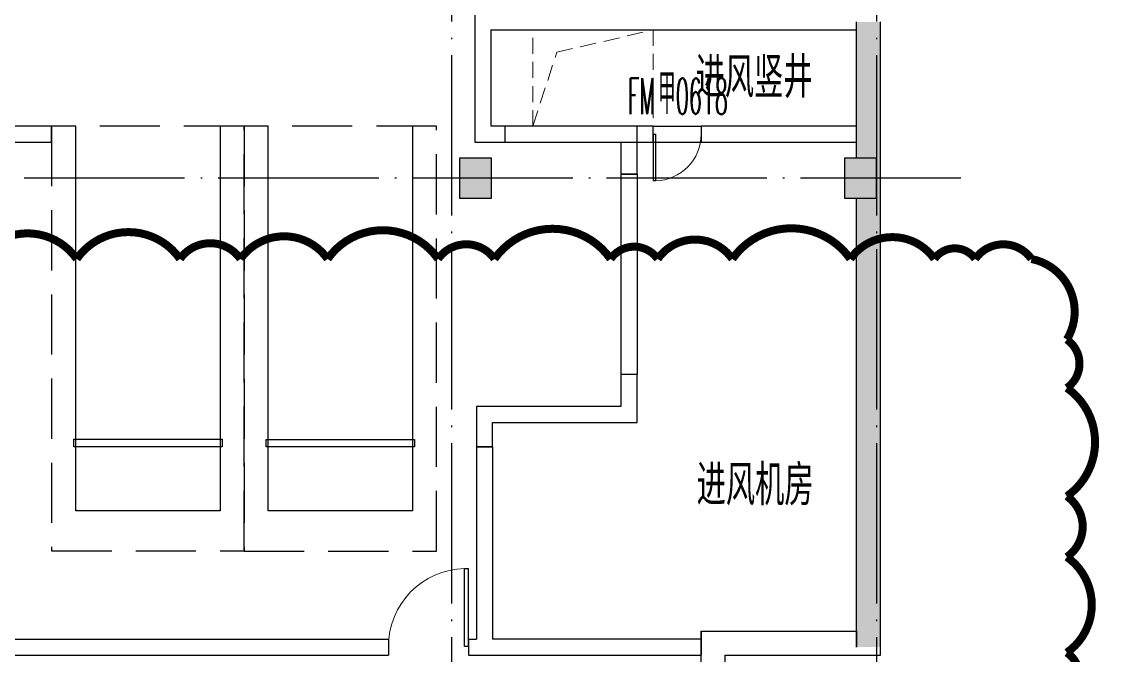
# Model space of a CAD drawing. Header units: millimetres. Extents: x 1337745 to 1642153, y -192803 to 266425.
# Drawn here: x 1536491 to 1550149, y 97658 to 105558 of the extents above; entities that cross this region are included whole.
import ezdxf

# ---------------------------------------------------------------- set-up
doc = ezdxf.new("R2010")
doc.units = ezdxf.units.MM
doc.header["$LTSCALE"] = 1000
doc.header["$MEASUREMENT"] = 0
for name, pattern in [('( Hidden )', [0.375, 0.25, -0.125]), ('__附着_A09-停车位、行车流线模块_TEN24RUY_设计区$0$DASH', [0.35, 0.25, -0.1]), ('DOTE', [2.42, 2, -0.2, 0.02, -0.2])]:
    doc.linetypes.add(name, pattern=pattern)
for name, color, linetype in [('__附着_A09-停车位、行车流线模块_TEN24RUY_设计区$0$STD-PARK', 103, '__附着_A09-停车位、行车流线模块_TEN24RUY_设计区$0$DASH'), ('A-PUB_DIM', 3, 'Continuous'), ('COLUMN', 2, 'Continuous'), ('DOOR_FIRE', 4, 'Continuous'), ('DOOR_FIRE_TEXT', 7, 'Continuous'), ('DOTE', 16, 'DOTE'), ('PUB_HATCH', 8, 'Continuous'), ('PUB_TEXT', 7, 'Continuous'), ('WALL', 2, 'Continuous'), ('WALL1', 51, 'Continuous'), ('WINDOW', 4, 'Continuous'), ('剪力墙', 6, 'Continuous'), ('砖墙', 30, 'Continuous')]:
    doc.layers.add(name, color=color, linetype=linetype)
doc.layers.add('投影线-细虚线', color=15, linetype='Continuous', lineweight=0)
doc.styles.add('_TCH_DIM_T3', font='SIMPLEX', dxfattribs={"width": 0.705882, "bigfont": 'GBCBIG'})
doc.styles.add('_TCH_WINDOW', font='SIMPLEX.shx', dxfattribs={"width": 0.6, "height": 3.5, "bigfont": 'GBCBIG.shx'})
doc.styles.get("Standard").update_dxf_attribs({"font": 'GBENOR', "bigfont": 'GBCBIG'})
doc.dimstyles.new('_TCH_ARCH&&50', dxfattribs={"dimtxt": 148.75, "dimasz": 50, "dimexe": 125, "dimexo": 150, "dimgap": 50, "dimtad": 1, "dimdec": 0, "dimzin": 0, "dimdsep": 46, "dimtxsty": '_TCH_DIM_T3', "dimblk": 'ARCHTICK', "dimcen": 0.09, "dimclrt": 7, "dimazin": 2, "dimtfac": 1, "dimtdec": 0, "dimtix": 1, "dimtmove": 2, "dimatfit": 3, "dimfxl": 1, "dimtolj": 1, "dimtzin": 0, "dimarcsym": 0})

# ---------------------------------------------------------------- blocks, each defined once
blk = doc.blocks.new('_ArchTick')
at = {"color": 0, "linetype": 'ByBlock', "const_width": 0.4}
blk.add_lwpolyline([(-0.5, -0.5), (0.5, 0.5)], dxfattribs=at)
blk = doc.blocks.new('*D57')
at = {"layer": 'A-PUB_DIM', "color": 0, "lineweight": -2, "transparency": 16777216}
for p, q in [((3059233, -674133), (3059277, -673742)), ((3059332, -674144), (3059376, -673753)), ((3059263, -673866), (3059213, -673860)), ((3059263, -673866), (3059362, -673877)), ((3059362, -673877), (3059412, -673883))]:
    blk.add_line(p, q, dxfattribs=at)
at = {"layer": 'Defpoints', "color": 0, "transparency": 16777216}
for p in [(3059362, -673877), (3059216, -674282), (3059315, -674293)]:
    blk.add_point(p, dxfattribs=at)
at = {"layer": 'A-PUB_DIM', "color": 0, "lineweight": -2, "transparency": 16777216, "xscale": 50, "yscale": 50, "zscale": 50}
for p, rotation in [((3059263, -673866), 353.5415813662658), ((3059362, -673877), 173.5415813662658)]:
    blk.add_blockref('_ArchTick', p, dxfattribs=dict(at, rotation=rotation))
at = {"layer": 'A-PUB_DIM', "color": 7, "transparency": 16777216, "insert": (3059552, -673760), "char_height": 148.8, "attachment_point": 5, "rotation": 353.5416, "style": '_TCH_DIM_T3'}
blk.add_mtext('\\A1;100', dxfattribs=at)
blk = doc.blocks.new('*D58')
at = {"layer": 'A-PUB_DIM', "color": 0, "lineweight": -2, "transparency": 16777216}
for p, q in [((3058040, -673998), (3058084, -673607)), ((3058070, -673731), (3059263, -673866)), ((3059233, -674133), (3059277, -673742))]:
    blk.add_line(p, q, dxfattribs=at)
at = {"layer": 'Defpoints', "color": 0, "transparency": 16777216}
for p in [(3059263, -673866), (3058023, -674147), (3059216, -674282)]:
    blk.add_point(p, dxfattribs=at)
at = {"layer": 'A-PUB_DIM', "color": 0, "lineweight": -2, "transparency": 16777216, "xscale": 50, "yscale": 50, "zscale": 50}
for p, rotation in [((3058070, -673731), 173.5415813662053), ((3059263, -673866), 353.5415813662053)]:
    blk.add_blockref('_ArchTick', p, dxfattribs=dict(at, rotation=rotation))
at = {"layer": 'A-PUB_DIM', "color": 7, "transparency": 16777216, "insert": (3058681, -673675), "char_height": 148.8, "attachment_point": 5, "rotation": 353.5416, "style": '_TCH_DIM_T3'}
blk.add_mtext('\\A1;1200', dxfattribs=at)
blk = doc.blocks.new('*D59')
at = {"layer": 'A-PUB_DIM', "color": 0, "lineweight": -2, "transparency": 16777216}
for p, q in [((3057543, -673941), (3057588, -673550)), ((3057574, -673675), (3058070, -673731)), ((3058040, -673998), (3058084, -673607))]:
    blk.add_line(p, q, dxfattribs=at)
at = {"layer": 'Defpoints', "color": 0, "transparency": 16777216}
for p in [(3058070, -673731), (3057527, -674090), (3058023, -674147)]:
    blk.add_point(p, dxfattribs=at)
at = {"layer": 'A-PUB_DIM', "color": 0, "lineweight": -2, "transparency": 16777216, "xscale": 50, "yscale": 50, "zscale": 50}
for p, rotation in [((3057574, -673675), 173.5415813662127), ((3058070, -673731), 353.5415813662127)]:
    blk.add_blockref('_ArchTick', p, dxfattribs=dict(at, rotation=rotation))
at = {"layer": 'A-PUB_DIM', "color": 7, "transparency": 16777216, "insert": (3057836, -673579), "char_height": 148.8, "attachment_point": 5, "rotation": 353.5416, "style": '_TCH_DIM_T3'}
blk.add_mtext('\\A1;500', dxfattribs=at)
blk = doc.blocks.new('*D60')
at = {"layer": 'A-PUB_DIM', "color": 0, "lineweight": -2, "transparency": 16777216}
for p, q in [((3057444, -673930), (3057488, -673539)), ((3057543, -673941), (3057588, -673550)), ((3057474, -673663), (3057425, -673658)), ((3057474, -673663), (3057574, -673675)), ((3057574, -673675), (3057623, -673680))]:
    blk.add_line(p, q, dxfattribs=at)
at = {"layer": 'Defpoints', "color": 0, "transparency": 16777216}
for p in [(3057574, -673675), (3057427, -674079), (3057527, -674090)]:
    blk.add_point(p, dxfattribs=at)
at = {"layer": 'A-PUB_DIM', "color": 0, "lineweight": -2, "transparency": 16777216, "xscale": 50, "yscale": 50, "zscale": 50}
for p, rotation in [((3057474, -673663), 353.5415813662357), ((3057574, -673675), 173.5415813662357)]:
    blk.add_blockref('_ArchTick', p, dxfattribs=dict(at, rotation=rotation))
at = {"layer": 'A-PUB_DIM', "color": 7, "transparency": 16777216, "insert": (3057508, -673806), "char_height": 148.8, "attachment_point": 5, "rotation": 353.5416, "style": '_TCH_DIM_T3'}
blk.add_mtext('\\A1;100', dxfattribs=at)
blk = doc.blocks.new('*D61')
at = {"layer": 'A-PUB_DIM', "color": 0, "lineweight": -2, "transparency": 16777216}
for p, q in [((3056550, -673829), (3056594, -673438)), ((3056580, -673562), (3057474, -673663)), ((3057444, -673930), (3057488, -673539))]:
    blk.add_line(p, q, dxfattribs=at)
at = {"layer": 'Defpoints', "color": 0, "transparency": 16777216}
for p in [(3057474, -673663), (3056533, -673978), (3057427, -674079)]:
    blk.add_point(p, dxfattribs=at)
at = {"layer": 'A-PUB_DIM', "color": 0, "lineweight": -2, "transparency": 16777216, "xscale": 50, "yscale": 50, "zscale": 50}
for p, rotation in [((3056580, -673562), 173.5415813662182), ((3057474, -673663), 353.5415813662182)]:
    blk.add_blockref('_ArchTick', p, dxfattribs=dict(at, rotation=rotation))
at = {"layer": 'A-PUB_DIM', "color": 7, "transparency": 16777216, "insert": (3057041, -673489), "char_height": 148.8, "attachment_point": 5, "rotation": 353.5416, "style": '_TCH_DIM_T3'}
blk.add_mtext('\\A1;900', dxfattribs=at)
blk = doc.blocks.new('*D62')
at = {"layer": 'A-PUB_DIM', "color": 0, "lineweight": -2, "transparency": 16777216}
for p, q in [((3032305, -671084), (3032349, -670693)), ((3032404, -671096), (3032448, -670705)), ((3032335, -670818), (3032434, -670829))]:
    blk.add_line(p, q, dxfattribs=at)
at = {"layer": 'Defpoints', "color": 0, "transparency": 16777216}
for p in [(3032434, -670829), (3032288, -671233), (3032387, -671245)]:
    blk.add_point(p, dxfattribs=at)
at = {"layer": 'A-PUB_DIM', "color": 0, "lineweight": -2, "transparency": 16777216, "xscale": 50, "yscale": 50, "zscale": 50}
for p, rotation in [((3032335, -670818), 173.5415813662658), ((3032434, -670829), 353.5415813662658)]:
    blk.add_blockref('_ArchTick', p, dxfattribs=dict(at, rotation=rotation))
at = {"layer": 'A-PUB_DIM', "color": 7, "transparency": 16777216, "insert": (3032176, -670661), "char_height": 148.8, "attachment_point": 5, "rotation": 353.5416, "style": '_TCH_DIM_T3'}
blk.add_mtext('\\A1;100', dxfattribs=at)
blk = doc.blocks.new('*D63')
at = {"layer": 'A-PUB_DIM', "color": 0, "lineweight": -2, "transparency": 16777216}
for p, q in [((3032404, -671096), (3032448, -670705)), ((3032434, -670829), (3033627, -670964)), ((3033596, -671231), (3033641, -670840))]:
    blk.add_line(p, q, dxfattribs=at)
at = {"layer": 'Defpoints', "color": 0, "transparency": 16777216}
for p in [(3033627, -670964), (3032387, -671245), (3033579, -671380)]:
    blk.add_point(p, dxfattribs=at)
at = {"layer": 'A-PUB_DIM', "color": 0, "lineweight": -2, "transparency": 16777216, "xscale": 50, "yscale": 50, "zscale": 50}
for p, rotation in [((3032434, -670829), 173.5415813662163), ((3033627, -670964), 353.5415813662163)]:
    blk.add_blockref('_ArchTick', p, dxfattribs=dict(at, rotation=rotation))
at = {"layer": 'A-PUB_DIM', "color": 7, "transparency": 16777216, "insert": (3033044, -670773), "char_height": 148.8, "attachment_point": 5, "rotation": 353.5416, "style": '_TCH_DIM_T3'}
blk.add_mtext('\\A1;1200', dxfattribs=at)
blk = doc.blocks.new('*D64')
at = {"layer": 'A-PUB_DIM', "color": 0, "lineweight": -2, "transparency": 16777216}
for p, q in [((3033596, -671231), (3033641, -670840)), ((3033627, -670964), (3034123, -671020)), ((3034093, -671287), (3034137, -670896))]:
    blk.add_line(p, q, dxfattribs=at)
at = {"layer": 'Defpoints', "color": 0, "transparency": 16777216}
for p in [(3034123, -671020), (3033579, -671380), (3034076, -671436)]:
    blk.add_point(p, dxfattribs=at)
at = {"layer": 'A-PUB_DIM', "color": 0, "lineweight": -2, "transparency": 16777216, "xscale": 50, "yscale": 50, "zscale": 50}
for p, rotation in [((3033627, -670964), 173.5415813662127), ((3034123, -671020), 353.5415813662127)]:
    blk.add_blockref('_ArchTick', p, dxfattribs=dict(at, rotation=rotation))
at = {"layer": 'A-PUB_DIM', "color": 7, "transparency": 16777216, "insert": (3033889, -670868), "char_height": 148.8, "attachment_point": 5, "rotation": 353.5416, "style": '_TCH_DIM_T3'}
blk.add_mtext('\\A1;500', dxfattribs=at)
blk = doc.blocks.new('*D65')
at = {"layer": 'A-PUB_DIM', "color": 0, "lineweight": -2, "transparency": 16777216}
for p, q in [((3034093, -671287), (3034137, -670896)), ((3034193, -671298), (3034237, -670907)), ((3034123, -671020), (3034223, -671031))]:
    blk.add_line(p, q, dxfattribs=at)
at = {"layer": 'Defpoints', "color": 0, "transparency": 16777216}
for p in [(3034223, -671031), (3034076, -671436), (3034176, -671447)]:
    blk.add_point(p, dxfattribs=at)
at = {"layer": 'A-PUB_DIM', "color": 0, "lineweight": -2, "transparency": 16777216, "xscale": 50, "yscale": 50, "zscale": 50}
for p, rotation in [((3034123, -671020), 173.5415813661032), ((3034223, -671031), 353.5415813661032)]:
    blk.add_blockref('_ArchTick', p, dxfattribs=dict(at, rotation=rotation))
at = {"layer": 'A-PUB_DIM', "color": 7, "transparency": 16777216, "insert": (3034158, -671162), "char_height": 148.8, "attachment_point": 5, "rotation": 353.5416, "style": '_TCH_DIM_T3'}
blk.add_mtext('\\A1;100', dxfattribs=at)
blk = doc.blocks.new('*D66')
at = {"layer": 'A-PUB_DIM', "color": 0, "lineweight": -2, "transparency": 16777216}
for p, q in [((3034193, -671298), (3034237, -670907)), ((3034223, -671031), (3035117, -671133)), ((3035087, -671399), (3035131, -671008))]:
    blk.add_line(p, q, dxfattribs=at)
at = {"layer": 'Defpoints', "color": 0, "transparency": 16777216}
for p in [(3035117, -671133), (3034176, -671447), (3035070, -671548)]:
    blk.add_point(p, dxfattribs=at)
at = {"layer": 'A-PUB_DIM', "color": 0, "lineweight": -2, "transparency": 16777216, "xscale": 50, "yscale": 50, "zscale": 50}
for p, rotation in [((3034223, -671031), 173.5415813662182), ((3035117, -671133), 353.5415813662182)]:
    blk.add_blockref('_ArchTick', p, dxfattribs=dict(at, rotation=rotation))
at = {"layer": 'A-PUB_DIM', "color": 7, "transparency": 16777216, "insert": (3034684, -670958), "char_height": 148.8, "attachment_point": 5, "rotation": 353.5416, "style": '_TCH_DIM_T3'}
blk.add_mtext('\\A1;900', dxfattribs=at)
blk = doc.blocks.new('__附着_A09-停车位、行车流线模块_TEN24RUY_设计区$0$停车位1')
at = {"layer": '__附着_A09-停车位、行车流线模块_TEN24RUY_设计区$0$STD-PARK', "linetype": '__附着_A09-停车位、行车流线模块_TEN24RUY_设计区$0$DASH', "ltscale": 3}
for p, q in [((-168810, -21850), (-171210, -21850)), ((-171210, -21850), (-171210, -27150)), ((-168810, -27150), (-168810, -21850)), ((-171210, -27150), (-168810, -27150))]:
    blk.add_line(p, q, dxfattribs=at)
at = {"layer": 'Defpoints', "color": 9, "linetype": 'ByBlock', "ltscale": 1200}
for p, q in [((-170910, -26650), (-170910, -21850)), ((-169110, -21850), (-169110, -26650)), ((-170935, -25850), (-170935, -25758)), ((-170935, -25758), (-169085, -25758)), ((-169085, -25758), (-169085, -25850)), ((-169085, -25850), (-170935, -25850)), ((-169110, -26650), (-170910, -26650))]:
    blk.add_line(p, q, dxfattribs=at)
blk = doc.blocks.new('A$C71264A39')
at = {"layer": '剪力墙'}
for p, q in [((-8400, 16900), (-9250, 16900)), ((-8400, 16700), (-8400, 16900)), ((-9050, 16700), (-8400, 16700))]:
    blk.add_line(p, q, dxfattribs=at)
for points in [[(-1100, 16900), (-2750, 16900), (-2750, 16700), (-1300, 16700), (-1300, 16300), (-1100, 16300), (-1100, 16900)], [(-3100, 13400), (-3100, 12900), (-2900, 12900), (-2900, 13200), (-1100, 13200), (-1100, 13800), (-1300, 13800)], [(-1300, 13800), (-1300, 13400), (-3100, 13400), (-3100, 13400)]]:
    blk.add_lwpolyline(points, dxfattribs=at)
blk = doc.blocks.new('_FZH')
blk.add_lwpolyline([(-0.5, -0.5), (0.5, -0.5), (0.5, 0.5), (-0.5, 0.5)], close=True)
at = {"layer": 'PUB_HATCH'}
blk.add_solid([(-0.5, -0.5), (0.5, -0.5), (-0.5, 0.5), (0.5, 0.5)], dxfattribs=at)
blk = doc.blocks.new('$DorLib2D$00000001')
for p, q in [((0.45, 0.975), (0.5, 0.975)), ((0.45, 0), (0.45, 0.975)), ((0.5, 0), (0.5, 0.975)), ((0.5, 0), (0.45, 0))]:
    blk.add_line(p, q)
at = {"lineweight": 13}
blk.add_arc((0.475, 0), 0.975, 91.4693, 180, dxfattribs=at)

msp = doc.modelspace()

# ---------------------------------------------------------------- hatches: boundary and pattern name
at = {"layer": 'PUB_HATCH'}
for points in [[(1546897.5, 104158.2), (1547197.5, 104158.2), (1547197.5, 105558.2), (1546897.5, 105558.2)], [(1546897.5, 103858.6), (1547147.5, 103858.6), (1547147.5, 103608.6), (1547197.5, 103608.6), (1547197.5, 104158.2), (1546897.5, 104158.2)], [(1547147.5, 103608.6), (1547147.5, 103358.6), (1546897.5, 103358.6), (1546897.5, 97758.2), (1547197.5, 97758.2), (1547197.5, 103608.6)]]:
    msp.add_hatch(color=256, dxfattribs=at).paths.add_polyline_path(points)

# ---------------------------------------------------------------- linework, layer by layer
at = {"layer": '__附着_A09-停车位、行车流线模块_TEN24RUY_设计区$0$STD-PARK', "color": 1, "const_width": 100}
msp.add_lwpolyline([(1535947.4, 102600.5, -0.5205671), (1537175.1, 102600.5, -0.5205671), (1538463.2, 102600.5, -0.5205671), (1539217.5, 102600.5, -0.5205671), (1540304, 102600.5, -0.5205671), (1541681.2, 102600.5, -0.5205671), (1542385, 102600.5, -0.5205671), (1543832.2, 102600.5, -0.5205671), (1544420.1, 102600.5, -0.5205671), (1545351.3, 102600.5, -0.5205671), (1546822.2, 102600.5, -0.5205671), (1547870.6, 102600.5, -0.5205671), (1548379.2, 102600.5, -0.5205671), (1549080.6, 102600.5, -0.5205671), (1549522.5, 101595.2, -0.5205671), (1549522.5, 100991.2, -0.5205671), (1549522.5, 99640.2, -0.5205671), (1549522.5, 98882.2, -0.5205671), (1549522.5, 97689.6, -0.5205671), (1549522.5, 97065.1, -0.5205671)], format="xyb", dxfattribs=at)
at = {"layer": 'DOOR_FIRE'}
for p, q in [((1544361.8, 104258.2, 0), (1544961.8, 104258.2, 0)), ((1544361.8, 104058.2, 0), (1544961.8, 104058.2, 0))]:
    msp.add_line(p, q, dxfattribs=at)
at = {"layer": 'DOTE'}
for p, q in [((1541847.5, 211621.1, 0), (1541847.5, 86979.4, 0)), ((1547147.5, 211621.1, 0), (1547147.5, 86979.4, 0)), ((1548200.7, 103608.6), (1441879.4, 103608.6))]:
    msp.add_line(p, q, dxfattribs=at)
at = {"layer": 'WALL'}
for p, q in [((1546897.5, 104158.2, 0), (1546897.5, 105558.2, 0)), ((1547197.5, 104158.2, 0), (1547197.5, 105558.2, 0)), ((1546897.5, 103858.6, 0), (1546897.5, 104158.2, 0)), ((1547197.5, 103608.6, 0), (1547197.5, 104158.2, 0)), ((1547197.5, 97758.2, 0), (1547197.5, 103608.6, 0)), ((1546897.5, 97758.2, 0), (1546897.5, 103358.6, 0)), ((1544961.8, 87658.2, 0), (1544961.8, 97958.2, 0)), ((1544961.8, 97958.2, 0), (1546897.5, 97958.2, 0)), ((1546897.5, 97958.2, 0), (1546897.5, 97758.2, 0)), ((1545261.8, 87358.2, 0), (1545261.8, 97658.2, 0)), ((1545261.8, 97658.2, 0), (1547197.5, 97658.2, 0)), ((1547197.5, 97658.2, 0), (1547197.5, 97758.2, 0))]:
    msp.add_line(p, q, dxfattribs=at)
at = {"layer": '投影线-细虚线', "linetype": '( Hidden )', "ltscale": 0.8, "elevation": 0}
msp.add_lwpolyline([(1542861.8, 104258.2), (1542861.8, 105458.2), (1544361.8, 105458.2), (1544361.8, 104258.2)], close=True, dxfattribs=at)
msp.add_lwpolyline([(1542861.8, 104258.2), (1543162.6, 105179.6), (1544361.8, 105458.2)], dxfattribs=at)
at = {"layer": '砖墙', "linetype": 'ByBlock'}
for p, q in [((1542139.8, 105658.2, 0), (1542139.8, 104058.2, 0)), ((1542339.8, 105458.2, 0), (1546897.5, 105458.2, 0)), ((1542339.8, 105458.2, 0), (1542339.8, 104258.2, 0)), ((1544361.8, 104258.2, 0), (1542339.8, 104258.2, 0)), ((1544361.8, 104058.2, 0), (1544361.8, 104258.2, 0)), ((1546897.5, 104258.2, 0), (1544961.8, 104258.2, 0)), ((1544961.8, 104258.2, 0), (1544961.8, 104058.2, 0)), ((1542139.8, 104058.2, 0), (1544361.8, 104058.2, 0)), ((1544961.8, 104058.2, 0), (1546897.5, 104058.2, 0)), ((1543961.8, 103658.2, 0), (1543961.8, 101158.2, 0)), ((1544161.8, 103658.2, 0), (1543961.8, 103658.2, 0)), ((1544161.8, 103658.2, 0), (1544161.8, 101158.2, 0)), ((1544161.8, 101158.2, 0), (1543961.8, 101158.2, 0)), ((1542161.8, 100258.2, 0), (1542161.8, 97858.2, 0)), ((1542361.8, 100258.2, 0), (1542161.8, 100258.2, 0)), ((1542361.8, 100258.2, 0), (1542361.8, 97858.2, 0)), ((1536211.9, 97858.2, 0), (1540361.8, 97858.2, 0)), ((1540361.8, 97858.2, 0), (1541061.8, 97858.2, 0)), ((1541061.8, 97858.2, 0), (1541061.8, 97658.2, 0)), ((1542061.8, 97858.2, 0), (1542061.8, 97658.2, 0)), ((1542061.8, 97858.2, 0), (1542161.8, 97858.2, 0)), ((1544961.8, 97858.2, 0), (1542361.8, 97858.2, 0)), ((1536211.9, 97658.2, 0), (1541061.8, 97658.2, 0)), ((1542061.8, 97658.2, 0), (1542261.8, 97658.2, 0)), ((1542261.8, 97658.2, 0), (1544961.8, 97658.2, 0))]:
    msp.add_line(p, q, dxfattribs=at)
at = {"layer": '砖墙'}
msp.add_line((1544961.8, 97958.2, 0), (1544961.8, 97658.2, 0), dxfattribs=at)

# ---------------------------------------------------------------- block references
at = {"layer": '__附着_A09-停车位、行车流线模块_TEN24RUY_设计区$0$STD-PARK', "linetype": 'ByBlock', "rotation": 5.808049563462681e-07}
for p in [(1708072, 126108.2, 0), (1710471.8, 126106.6, 0)]:
    msp.add_blockref('__附着_A09-停车位、行车流线模块_TEN24RUY_设计区$0$停车位1', p, dxfattribs=at)
at = {"layer": '__附着_A09-停车位、行车流线模块_TEN24RUY_设计区$0$STD-PARK', "linetype": 'ByBlock'}
for p in [(1708072, 126108.2, 0), (1710471.8, 126106.6, 0)]:
    msp.add_blockref('__附着_A09-停车位、行车流线模块_TEN24RUY_设计区$0$停车位1', p, dxfattribs=at)
at = {"layer": 'COLUMN'}
for p, xscale, yscale, zscale in [((1542147.5, 103608.6, 0), 400.0000000006985, 499.9999999998108, 499.9999999998042), ((1546947.5, 103608.6, 0), 400, 499.9999999993306, 499.9999999993306)]:
    msp.add_blockref('_FZH', p, dxfattribs=dict(at, xscale=xscale, yscale=yscale, zscale=zscale))
at = {"layer": 'DOOR_FIRE', "xscale": 600, "yscale": 600, "zscale": 200, "rotation": 179.9999999930992}
msp.add_blockref('$DorLib2D$00000001', (1544661.8, 104158.2, 0), dxfattribs=at)
at = {"layer": 'WALL1'}
msp.add_blockref('A$C71264A39', (1545261.8, 87358.2, 0), dxfattribs=at)
at = {"layer": 'WINDOW', "extrusion": (0, 0, -1), "xscale": -1000, "yscale": 1000, "zscale": -999.9999999999999, "rotation": 7.190408268797909e-09}
msp.add_blockref('$DorLib2D$00000001', (-1541561.8, 97765, 0), dxfattribs=at)

# ---------------------------------------------------------------- texts
at = {"layer": 'DOOR_FIRE_TEXT', "style": '_TCH_WINDOW'}
for s, height, width, p in [('甲', 506.4, 0.6, (1544425.2, 104408.2, 0)), ('FM', 446.25, 0.423529, (1544047.2, 104408.2, 0)), ('0618', 446.25, 0.423529, (1544646.4, 104408.2, 0))]:
    msp.add_text(s, height=height, rotation=360, dxfattribs=dict(at, width=width)).set_placement(p)
at = {"layer": 'PUB_TEXT'}
for s, p in [('进风竖井', (1544892.3, 104612.1, 0)), ('进风机房', (1544905.3, 99525.2, 0))]:
    msp.add_text(s, height=506.38, rotation=360, dxfattribs=at).set_placement(p)

# ---------------------------------------------------------------- dimensions: what is measured, and where the dimension line sits
at = {"layer": 'A-PUB_DIM'}
for base, p1, p2, angle, picture, middle in [((1554075.5, 174336.5, 0), (1553975.5, 173918, 0), (1554075.5, 173918, 0), 0, '*D62', (1553800.5, 174474, 0)), ((1555275.5, 174336.5, 0), (1554075.5, 173918, 0), (1555275.5, 173918, 0), 0, '*D63', (1554675.5, 174460.8, 0)), ((1555775.5, 174336.5, 0), (1555275.5, 173918, 0), (1555775.5, 173918, 0), 0, '*D64', (1555525.5, 174460.8, 0)), ((1556775.5, 174336.5, 0), (1555875.5, 173918, 0), (1556775.5, 173918, 0), 0, '*D66', (1556325.5, 174460.8, 0)), ((1579275.5, 174336.5, 0), (1578375.5, 173918, 0), (1579275.5, 173918, 0), 0, '*D61', (1578825.5, 174460.8, 0)), ((1579875.5, 174336.5, 0), (1579375.5, 173918, 0), (1579875.5, 173918, 0), 0, '*D59', (1579625.5, 174460.8, 0)), ((1581075.5, 174336.5, 0), (1579875.5, 173918, 0), (1581075.5, 173918, 0), 360, '*D58', (1580475.5, 174460.8, 0)), ((1581175.5, 174336.5, 0), (1581075.5, 173918, 0), (1581175.5, 173918, 0), 0, '*D57', (1581350.5, 174474, 0)), ((1555875.5, 174336.5, 0), (1555775.5, 173918, 0), (1555875.5, 173918, 0), 360, '*D65', (1555825.5, 174199, 0)), ((1579375.5, 174336.5, 0), (1579275.5, 173918, 0), (1579375.5, 173918, 0), 0, '*D60', (1579325.5, 174199, 0))]:
    dim = msp.add_linear_dim(base=base, p1=p1, p2=p2, angle=angle, dimstyle='_TCH_ARCH&&50', dxfattribs=at)
    dim.commit()
    dim.dimension.update_dxf_attribs({"geometry": picture, "text_midpoint": middle, "dimtype": 129, "insert": (-1534570.3, 499813.5)})

doc.saveas('drawing.dxf')
